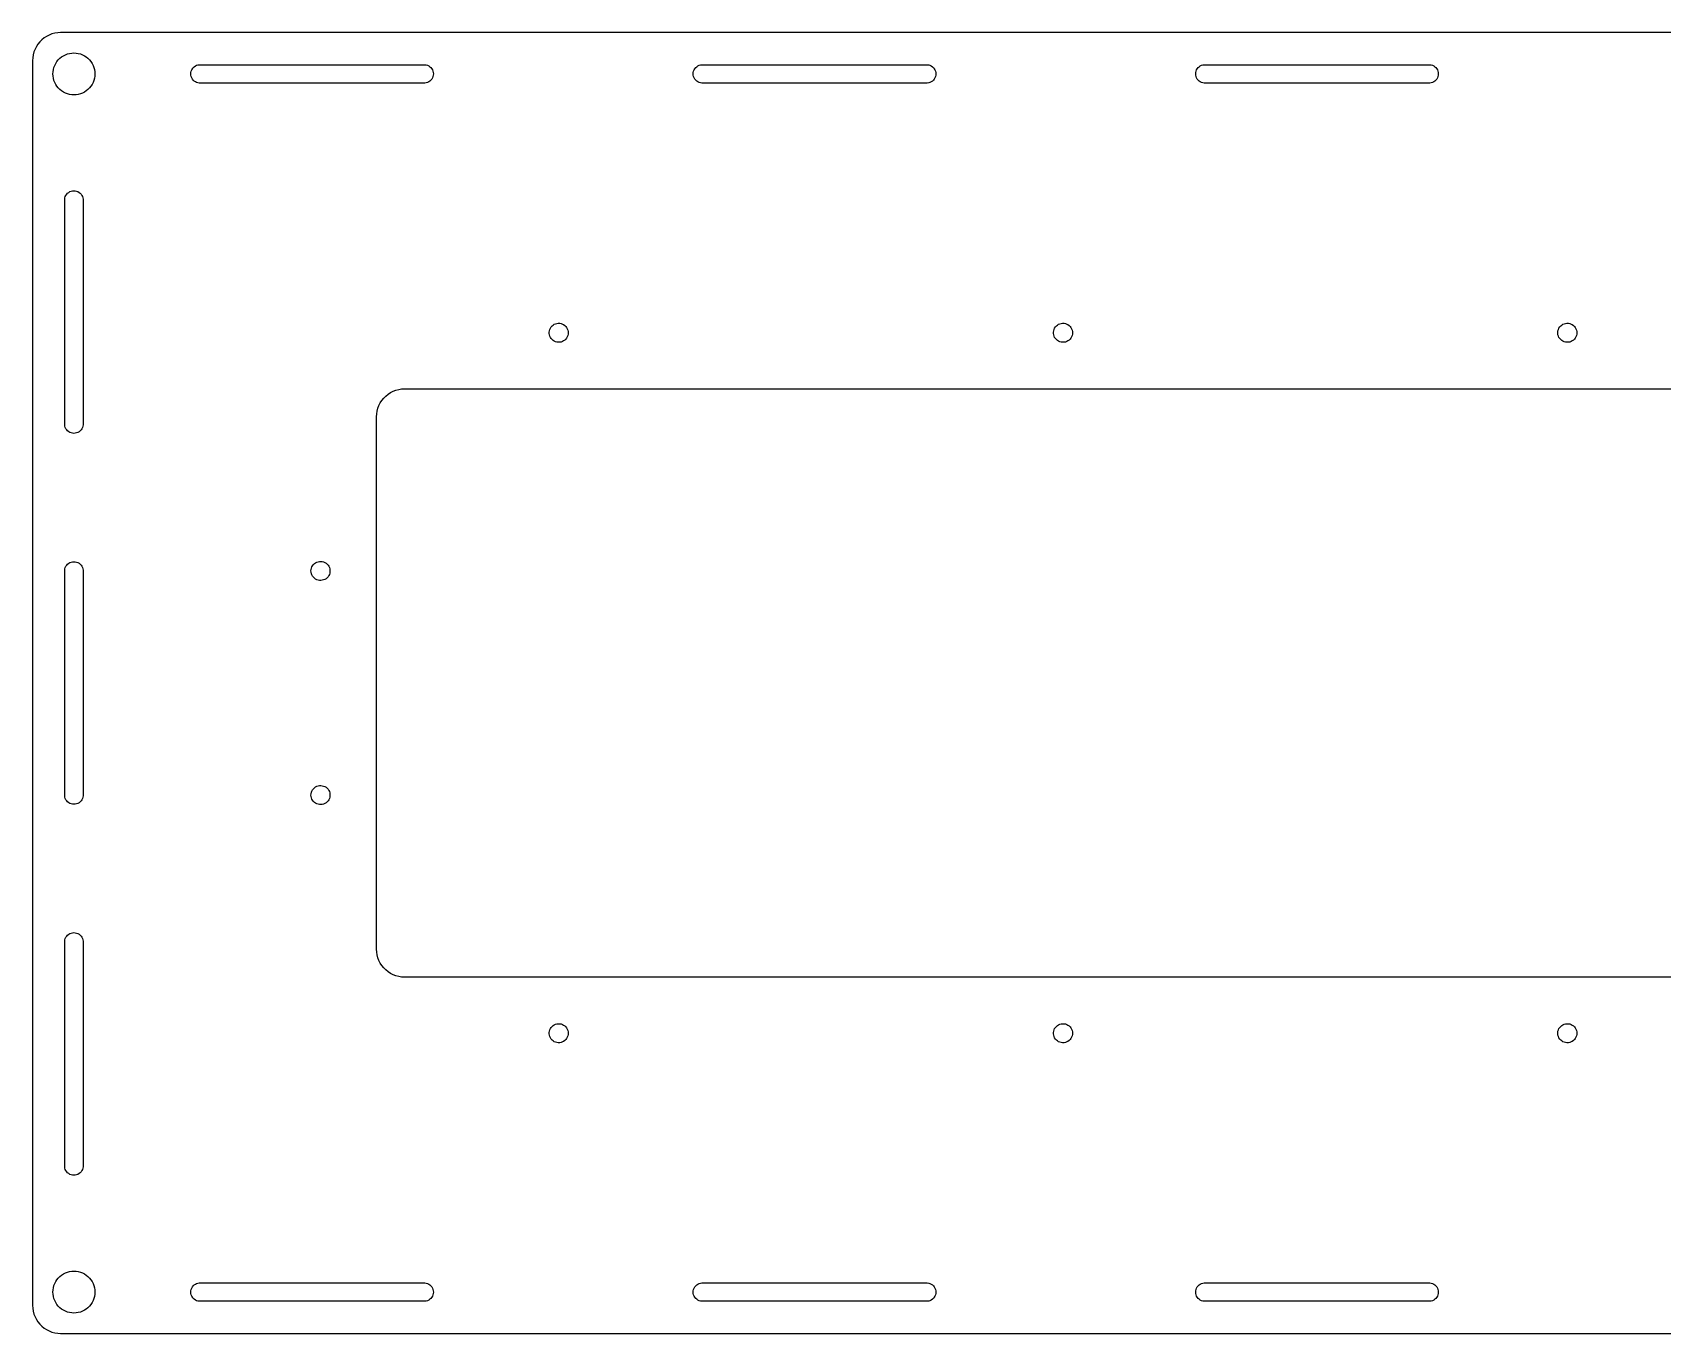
# Model space of a CAD drawing. Header units: metres. Extents: x -319 to 319, y -116 to 116.
# Drawn here: x -318.9 to -28, y -116.1 to 116.1 of the extents above; entities that cross this region are included whole.
import ezdxf

# ---------------------------------------------------------------- set-up
doc = ezdxf.new("R2010")
doc.units = ezdxf.units.M

msp = doc.modelspace()

# ---------------------------------------------------------------- linework, layer by layer
for p, q in [((-318.205, 113.575), (-318.443, 113.109)), ((-317.92, 114.014), (-318.205, 113.575)), ((-317.591, 114.421), (-317.92, 114.014)), ((-317.221, 114.791), (-317.591, 114.421)), ((-316.814, 115.12), (-317.221, 114.791)), ((-316.375, 115.405), (-316.814, 115.12)), ((-315.909, 115.643), (-316.375, 115.405)), ((-315.42, 115.83), (-315.909, 115.643)), ((-314.915, 115.966), (-315.42, 115.83)), ((-314.398, 116.048), (-314.915, 115.966)), ((-313.875, 116.075), (-314.398, 116.048)), ((313.875, 116.075), (-313.875, 116.075)), ((-318.848, 111.598), (-318.875, 111.075)), ((-318.875, 111.075), (-318.875, -111.075)), ((-318.766, 112.115), (-318.848, 111.598)), ((-318.63, 112.62), (-318.766, 112.115)), ((-318.443, 113.109), (-318.63, 112.62)), ((-314.926, 110.225), (-314.748, 110.575)), ((-314.748, 110.575), (-314.534, 110.904)), ((-314.534, 110.904), (-314.287, 111.209)), ((-314.287, 111.209), (-314.009, 111.487)), ((-314.009, 111.487), (-313.704, 111.734)), ((-313.704, 111.734), (-313.375, 111.948)), ((-313.375, 111.948), (-313.025, 112.126)), ((-313.025, 112.126), (-312.659, 112.266)), ((-312.659, 112.266), (-312.28, 112.368)), ((-312.28, 112.368), (-311.892, 112.429)), ((-311.892, 112.429), (-311.5, 112.45)), ((-311.5, 112.45), (-311.108, 112.429)), ((-311.108, 112.429), (-310.72, 112.368)), ((-310.72, 112.368), (-310.341, 112.266)), ((-310.341, 112.266), (-309.975, 112.126)), ((-309.975, 112.126), (-309.625, 111.948)), ((-309.625, 111.948), (-309.296, 111.734)), ((-309.296, 111.734), (-308.991, 111.487)), ((-308.991, 111.487), (-308.713, 111.209)), ((-308.713, 111.209), (-308.466, 110.904)), ((-308.466, 110.904), (-308.252, 110.575)), ((-308.252, 110.575), (-308.074, 110.225)), ((-315.25, 108.7), (-315.229, 109.092)), ((-315.229, 108.308), (-315.25, 108.7)), ((-315.229, 109.092), (-315.168, 109.48)), ((-315.168, 107.92), (-315.229, 108.308)), ((-315.168, 109.48), (-315.066, 109.859)), ((-315.066, 107.541), (-315.168, 107.92)), ((-315.066, 109.859), (-314.926, 110.225)), ((-308.074, 110.225), (-307.934, 109.859)), ((-307.934, 109.859), (-307.832, 109.48)), ((-307.832, 107.92), (-307.934, 107.541)), ((-307.832, 109.48), (-307.771, 109.092)), ((-307.771, 108.308), (-307.832, 107.92)), ((-307.771, 109.092), (-307.75, 108.7)), ((-307.75, 108.7), (-307.771, 108.308)), ((-290.65, 108.7), (-290.632, 108.946)), ((-290.632, 108.454), (-290.65, 108.7)), ((-290.632, 108.946), (-290.577, 109.186)), ((-290.577, 108.214), (-290.632, 108.454)), ((-290.577, 109.186), (-290.487, 109.416)), ((-290.487, 107.984), (-290.577, 108.214)), ((-290.487, 109.416), (-290.363, 109.629)), ((-290.363, 107.771), (-290.487, 107.984)), ((-290.363, 109.629), (-290.21, 109.822)), ((-290.21, 107.578), (-290.363, 107.771)), ((-290.21, 109.822), (-290.029, 109.99)), ((-290.029, 109.99), (-289.825, 110.129)), ((-289.825, 110.129), (-289.603, 110.236)), ((-289.603, 110.236), (-289.367, 110.309)), ((-289.367, 110.309), (-289.123, 110.345)), ((-289.123, 110.345), (-248.877, 110.345)), ((-248.877, 110.345), (-248.633, 110.309)), ((-248.633, 110.309), (-248.397, 110.236)), ((-248.397, 110.236), (-248.175, 110.129)), ((-248.175, 110.129), (-247.971, 109.99)), ((-247.971, 109.99), (-247.79, 109.822)), ((-247.79, 109.822), (-247.637, 109.629)), ((-247.637, 107.771), (-247.79, 107.578)), ((-247.637, 109.629), (-247.513, 109.416)), ((-247.513, 107.984), (-247.637, 107.771)), ((-247.513, 109.416), (-247.423, 109.186)), ((-247.423, 108.214), (-247.513, 107.984)), ((-247.423, 109.186), (-247.368, 108.946)), ((-247.368, 108.454), (-247.423, 108.214)), ((-247.368, 108.946), (-247.35, 108.7)), ((-247.35, 108.7), (-247.368, 108.454)), ((-200.983, 108.7), (-200.965, 108.946)), ((-200.965, 108.454), (-200.983, 108.7)), ((-200.965, 108.946), (-200.91, 109.186)), ((-200.91, 108.214), (-200.965, 108.454)), ((-200.91, 109.186), (-200.82, 109.416)), ((-200.82, 107.984), (-200.91, 108.214)), ((-200.82, 109.416), (-200.697, 109.629)), ((-200.697, 107.771), (-200.82, 107.984)), ((-200.697, 109.629), (-200.543, 109.822)), ((-200.543, 107.578), (-200.697, 107.771)), ((-200.543, 109.822), (-200.362, 109.99)), ((-200.362, 109.99), (-200.158, 110.129)), ((-200.158, 110.129), (-199.936, 110.236)), ((-199.936, 110.236), (-199.701, 110.309)), ((-199.701, 110.309), (-199.457, 110.345)), ((-199.457, 110.345), (-159.21, 110.345)), ((-159.21, 110.345), (-158.966, 110.309)), ((-158.966, 110.309), (-158.731, 110.236)), ((-158.731, 110.236), (-158.508, 110.129)), ((-158.508, 110.129), (-158.305, 109.99)), ((-158.305, 109.99), (-158.124, 109.822)), ((-158.124, 109.822), (-157.97, 109.629)), ((-157.97, 107.771), (-158.124, 107.578)), ((-157.97, 109.629), (-157.847, 109.416)), ((-157.847, 107.984), (-157.97, 107.771)), ((-157.847, 109.416), (-157.757, 109.186)), ((-157.757, 108.214), (-157.847, 107.984)), ((-157.757, 109.186), (-157.702, 108.946)), ((-157.702, 108.454), (-157.757, 108.214)), ((-157.702, 108.946), (-157.683, 108.7)), ((-157.683, 108.7), (-157.702, 108.454)), ((-111.317, 108.7), (-111.298, 108.946)), ((-111.298, 108.454), (-111.317, 108.7)), ((-111.298, 108.946), (-111.243, 109.186)), ((-111.243, 108.214), (-111.298, 108.454)), ((-111.243, 109.186), (-111.153, 109.416)), ((-111.153, 107.984), (-111.243, 108.214)), ((-111.153, 109.416), (-111.03, 109.629)), ((-111.03, 107.771), (-111.153, 107.984)), ((-111.03, 109.629), (-110.876, 109.822)), ((-110.876, 107.578), (-111.03, 107.771)), ((-110.876, 109.822), (-110.695, 109.99)), ((-110.695, 109.99), (-110.492, 110.129)), ((-110.492, 110.129), (-110.269, 110.236)), ((-110.269, 110.236), (-110.034, 110.309)), ((-110.034, 110.309), (-109.79, 110.345)), ((-109.79, 110.345), (-69.5434, 110.345)), ((-69.5434, 110.345), (-69.2995, 110.309)), ((-69.2995, 110.309), (-69.0638, 110.236)), ((-69.0638, 110.236), (-68.8417, 110.129)), ((-68.8417, 110.129), (-68.6379, 109.99)), ((-68.6379, 109.99), (-68.4571, 109.822)), ((-68.4571, 109.822), (-68.3034, 109.629)), ((-68.3034, 107.771), (-68.4571, 107.578)), ((-68.3034, 109.629), (-68.1801, 109.416)), ((-68.1801, 107.984), (-68.3034, 107.771)), ((-68.1801, 109.416), (-68.09, 109.186)), ((-68.09, 108.214), (-68.1801, 107.984)), ((-68.09, 109.186), (-68.0351, 108.946)), ((-68.0351, 108.454), (-68.09, 108.214)), ((-68.0351, 108.946), (-68.0167, 108.7)), ((-68.0167, 108.7), (-68.0351, 108.454)), ((-314.926, 107.175), (-315.066, 107.541)), ((-314.748, 106.825), (-314.926, 107.175)), ((-314.534, 106.496), (-314.748, 106.825)), ((-314.287, 106.191), (-314.534, 106.496)), ((-314.009, 105.913), (-314.287, 106.191)), ((-313.704, 105.666), (-314.009, 105.913)), ((-313.375, 105.452), (-313.704, 105.666)), ((-313.025, 105.274), (-313.375, 105.452)), ((-312.659, 105.134), (-313.025, 105.274)), ((-312.28, 105.032), (-312.659, 105.134)), ((-311.892, 104.971), (-312.28, 105.032)), ((-311.5, 104.95), (-311.892, 104.971)), ((-311.108, 104.971), (-311.5, 104.95)), ((-310.72, 105.032), (-311.108, 104.971)), ((-310.341, 105.134), (-310.72, 105.032)), ((-309.975, 105.274), (-310.341, 105.134)), ((-309.625, 105.452), (-309.975, 105.274)), ((-309.296, 105.666), (-309.625, 105.452)), ((-308.991, 105.913), (-309.296, 105.666)), ((-308.713, 106.191), (-308.991, 105.913)), ((-308.466, 106.496), (-308.713, 106.191)), ((-308.252, 106.825), (-308.466, 106.496)), ((-308.074, 107.175), (-308.252, 106.825)), ((-307.934, 107.541), (-308.074, 107.175)), ((-290.029, 107.41), (-290.21, 107.578)), ((-289.825, 107.271), (-290.029, 107.41)), ((-289.603, 107.164), (-289.825, 107.271)), ((-289.367, 107.091), (-289.603, 107.164)), ((-289.123, 107.055), (-289.367, 107.091)), ((-248.877, 107.055), (-289.123, 107.055)), ((-248.633, 107.091), (-248.877, 107.055)), ((-248.397, 107.164), (-248.633, 107.091)), ((-248.175, 107.271), (-248.397, 107.164)), ((-247.971, 107.41), (-248.175, 107.271)), ((-247.79, 107.578), (-247.971, 107.41)), ((-200.362, 107.41), (-200.543, 107.578)), ((-200.158, 107.271), (-200.362, 107.41)), ((-199.936, 107.164), (-200.158, 107.271)), ((-199.701, 107.091), (-199.936, 107.164)), ((-199.457, 107.055), (-199.701, 107.091)), ((-159.21, 107.055), (-199.457, 107.055)), ((-158.966, 107.091), (-159.21, 107.055)), ((-158.731, 107.164), (-158.966, 107.091)), ((-158.508, 107.271), (-158.731, 107.164)), ((-158.305, 107.41), (-158.508, 107.271)), ((-158.124, 107.578), (-158.305, 107.41)), ((-110.695, 107.41), (-110.876, 107.578)), ((-110.492, 107.271), (-110.695, 107.41)), ((-110.269, 107.164), (-110.492, 107.271)), ((-110.034, 107.091), (-110.269, 107.164)), ((-109.79, 107.055), (-110.034, 107.091)), ((-69.5434, 107.055), (-109.79, 107.055)), ((-69.2995, 107.091), (-69.5434, 107.055)), ((-69.0638, 107.164), (-69.2995, 107.091)), ((-68.8417, 107.271), (-69.0638, 107.164)), ((-68.6379, 107.41), (-68.8417, 107.271)), ((-68.4571, 107.578), (-68.6379, 107.41)), ((-312.79, 87.2288), (-312.622, 87.4095)), ((-312.622, 87.4095), (-312.429, 87.5633)), ((-312.429, 87.5633), (-312.216, 87.6866)), ((-312.216, 87.6866), (-311.986, 87.7767)), ((-311.986, 87.7767), (-311.746, 87.8316)), ((-311.746, 87.8316), (-311.5, 87.85)), ((-311.5, 87.85), (-311.254, 87.8316)), ((-311.254, 87.8316), (-311.014, 87.7767)), ((-311.014, 87.7767), (-310.784, 87.6866)), ((-310.784, 87.6866), (-310.571, 87.5633)), ((-310.571, 87.5633), (-310.378, 87.4095)), ((-310.378, 87.4095), (-310.21, 87.2288)), ((-313.145, 86.3233), (-313.109, 86.5672)), ((-313.145, 46.0767), (-313.145, 86.3233)), ((-313.109, 86.5672), (-313.036, 86.8028)), ((-313.036, 86.8028), (-312.929, 87.025)), ((-312.929, 87.025), (-312.79, 87.2288)), ((-310.21, 87.2288), (-310.071, 87.025)), ((-310.071, 87.025), (-309.964, 86.8028)), ((-309.964, 86.8028), (-309.891, 86.5672)), ((-309.891, 86.5672), (-309.855, 86.3233)), ((-309.855, 86.3233), (-309.855, 46.0767)), ((-225.989, 63.8826), (-225.777, 64.0119)), ((-225.777, 64.0119), (-225.549, 64.1089)), ((-225.549, 64.1089), (-225.309, 64.1717)), ((-225.309, 64.1717), (-225.062, 64.1989)), ((-225.062, 64.1989), (-224.814, 64.1898)), ((-224.814, 64.1898), (-224.57, 64.1447)), ((-224.57, 64.1447), (-224.335, 64.0646)), ((-224.335, 64.0646), (-224.114, 63.9511)), ((-135.989, 63.8826), (-135.777, 64.0119)), ((-135.777, 64.0119), (-135.549, 64.1089)), ((-135.549, 64.1089), (-135.309, 64.1717)), ((-135.309, 64.1717), (-135.062, 64.1989)), ((-135.062, 64.1989), (-134.814, 64.1898)), ((-134.814, 64.1898), (-134.57, 64.1447)), ((-134.57, 64.1447), (-134.335, 64.0646)), ((-134.335, 64.0646), (-134.114, 63.9511)), ((-45.9892, 63.8826), (-45.7773, 64.0119)), ((-45.7773, 64.0119), (-45.5489, 64.1089)), ((-45.5489, 64.1089), (-45.3088, 64.1717)), ((-45.3088, 64.1717), (-45.0621, 64.1989)), ((-45.0621, 64.1989), (-44.8141, 64.1898)), ((-44.8141, 64.1898), (-44.57, 64.1447)), ((-44.57, 64.1447), (-44.3351, 64.0646)), ((-44.3351, 64.0646), (-44.1144, 63.9511)), ((-226.695, 62.6241), (-226.659, 62.8696)), ((-226.695, 62.3759), (-226.695, 62.6241)), ((-226.659, 62.1304), (-226.695, 62.3759)), ((-226.659, 62.8696), (-226.588, 63.1073)), ((-226.588, 61.8927), (-226.659, 62.1304)), ((-226.588, 63.1073), (-226.482, 63.332)), ((-226.482, 61.668), (-226.588, 61.8927)), ((-226.482, 63.332), (-226.346, 63.539)), ((-226.346, 61.461), (-226.482, 61.668)), ((-226.346, 63.539), (-226.18, 63.7238)), ((-226.18, 61.2762), (-226.346, 61.461)), ((-226.18, 63.7238), (-225.989, 63.8826)), ((-225.989, 61.1174), (-226.18, 61.2762)), ((-225.777, 60.9881), (-225.989, 61.1174)), ((-224.114, 63.9511), (-223.913, 63.8067)), ((-223.913, 61.1933), (-224.114, 61.0489)), ((-223.913, 63.8067), (-223.734, 63.6344)), ((-223.734, 61.3656), (-223.913, 61.1933)), ((-223.734, 63.6344), (-223.582, 63.438)), ((-223.582, 61.562), (-223.734, 61.3656)), ((-223.582, 63.438), (-223.461, 63.2216)), ((-223.461, 61.7784), (-223.582, 61.562)), ((-223.461, 63.2216), (-223.372, 62.9898)), ((-223.372, 62.0102), (-223.461, 61.7784)), ((-223.372, 62.9898), (-223.318, 62.7475)), ((-223.318, 62.2525), (-223.372, 62.0102)), ((-223.318, 62.7475), (-223.3, 62.5)), ((-223.3, 62.5), (-223.318, 62.2525)), ((-136.695, 62.6241), (-136.659, 62.8696)), ((-136.695, 62.3759), (-136.695, 62.6241)), ((-136.659, 62.1304), (-136.695, 62.3759)), ((-136.659, 62.8696), (-136.588, 63.1073)), ((-136.588, 61.8927), (-136.659, 62.1304)), ((-136.588, 63.1073), (-136.482, 63.332)), ((-136.482, 61.668), (-136.588, 61.8927)), ((-136.482, 63.332), (-136.346, 63.539)), ((-136.346, 61.461), (-136.482, 61.668)), ((-136.346, 63.539), (-136.18, 63.7238)), ((-136.18, 61.2762), (-136.346, 61.461)), ((-136.18, 63.7238), (-135.989, 63.8826)), ((-135.989, 61.1174), (-136.18, 61.2762)), ((-135.777, 60.9881), (-135.989, 61.1174)), ((-134.114, 63.9511), (-133.913, 63.8067)), ((-133.913, 61.1933), (-134.114, 61.0489)), ((-133.913, 63.8067), (-133.734, 63.6344)), ((-133.734, 61.3656), (-133.913, 61.1933)), ((-133.734, 63.6344), (-133.582, 63.438)), ((-133.582, 61.562), (-133.734, 61.3656)), ((-133.582, 63.438), (-133.461, 63.2216)), ((-133.461, 61.7784), (-133.582, 61.562)), ((-133.461, 63.2216), (-133.372, 62.9898)), ((-133.372, 62.0102), (-133.461, 61.7784)), ((-133.372, 62.9898), (-133.318, 62.7475)), ((-133.318, 62.2525), (-133.372, 62.0102)), ((-133.318, 62.7475), (-133.3, 62.5)), ((-133.3, 62.5), (-133.318, 62.2525)), ((-46.6955, 62.6241), (-46.6593, 62.8696)), ((-46.6955, 62.3759), (-46.6955, 62.6241)), ((-46.6593, 62.1304), (-46.6955, 62.3759)), ((-46.6593, 62.8696), (-46.5878, 63.1073)), ((-46.5878, 61.8927), (-46.6593, 62.1304)), ((-46.5878, 63.1073), (-46.4825, 63.332)), ((-46.4825, 61.668), (-46.5878, 61.8927)), ((-46.4825, 63.332), (-46.3455, 63.539)), ((-46.3455, 61.461), (-46.4825, 61.668)), ((-46.3455, 63.539), (-46.1799, 63.7238)), ((-46.1799, 61.2762), (-46.3455, 61.461)), ((-46.1799, 63.7238), (-45.9892, 63.8826)), ((-45.9892, 61.1174), (-46.1799, 61.2762)), ((-45.7773, 60.9881), (-45.9892, 61.1174)), ((-44.1144, 63.9511), (-43.9126, 63.8067)), ((-43.9126, 61.1933), (-44.1144, 61.0489)), ((-43.9126, 63.8067), (-43.7339, 63.6344)), ((-43.7339, 61.3656), (-43.9126, 61.1933)), ((-43.7339, 63.6344), (-43.5822, 63.438)), ((-43.5822, 61.562), (-43.7339, 61.3656)), ((-43.5822, 63.438), (-43.4607, 63.2216)), ((-43.4607, 61.7784), (-43.5822, 61.562)), ((-43.4607, 63.2216), (-43.3721, 62.9898)), ((-43.3721, 62.0102), (-43.4607, 61.7784)), ((-43.3721, 62.9898), (-43.3181, 62.7475)), ((-43.3181, 62.2525), (-43.3721, 62.0102)), ((-43.3181, 62.7475), (-43.3, 62.5)), ((-43.3, 62.5), (-43.3181, 62.2525)), ((-225.549, 60.8911), (-225.777, 60.9881)), ((-225.309, 60.8283), (-225.549, 60.8911)), ((-225.062, 60.8011), (-225.309, 60.8283)), ((-224.814, 60.8102), (-225.062, 60.8011)), ((-224.57, 60.8553), (-224.814, 60.8102)), ((-224.335, 60.9354), (-224.57, 60.8553)), ((-224.114, 61.0489), (-224.335, 60.9354)), ((-135.549, 60.8911), (-135.777, 60.9881)), ((-135.309, 60.8283), (-135.549, 60.8911)), ((-135.062, 60.8011), (-135.309, 60.8283)), ((-134.814, 60.8102), (-135.062, 60.8011)), ((-134.57, 60.8553), (-134.814, 60.8102)), ((-134.335, 60.9354), (-134.57, 60.8553)), ((-134.114, 61.0489), (-134.335, 60.9354)), ((-45.5489, 60.8911), (-45.7773, 60.9881)), ((-45.3088, 60.8283), (-45.5489, 60.8911)), ((-45.0621, 60.8011), (-45.3088, 60.8283)), ((-44.8141, 60.8102), (-45.0621, 60.8011)), ((-44.57, 60.8553), (-44.8141, 60.8102)), ((-44.3351, 60.9354), (-44.57, 60.8553)), ((-44.1144, 61.0489), (-44.3351, 60.9354)), ((-254.045, 52.2553), (-253.54, 52.3907)), ((-253.54, 52.3907), (-253.023, 52.4726)), ((-253.023, 52.4726), (-252.5, 52.5)), ((-252.5, 52.5), (252.5, 52.5)), ((-257.255, 49.0451), (-257.068, 49.5337)), ((-257.068, 49.5337), (-256.83, 50)), ((-256.83, 50), (-256.545, 50.4389)), ((-256.545, 50.4389), (-256.216, 50.8457)), ((-256.216, 50.8457), (-255.846, 51.2157)), ((-255.846, 51.2157), (-255.439, 51.5451)), ((-255.439, 51.5451), (-255, 51.8301)), ((-255, 51.8301), (-254.534, 52.0677)), ((-254.534, 52.0677), (-254.045, 52.2553)), ((-257.5, 47.5), (-257.473, 48.0226)), ((-257.5, -47.5), (-257.5, 47.5)), ((-257.473, 48.0226), (-257.391, 48.5396)), ((-257.391, 48.5396), (-257.255, 49.0451)), ((-313.109, 45.8328), (-313.145, 46.0767)), ((-313.036, 45.5972), (-313.109, 45.8328)), ((-312.929, 45.375), (-313.036, 45.5972)), ((-312.79, 45.1712), (-312.929, 45.375)), ((-312.622, 44.9905), (-312.79, 45.1712)), ((-312.429, 44.8367), (-312.622, 44.9905)), ((-312.216, 44.7134), (-312.429, 44.8367)), ((-311.986, 44.6233), (-312.216, 44.7134)), ((-311.746, 44.5684), (-311.986, 44.6233)), ((-311.5, 44.55), (-311.746, 44.5684)), ((-311.254, 44.5684), (-311.5, 44.55)), ((-311.014, 44.6233), (-311.254, 44.5684)), ((-310.784, 44.7134), (-311.014, 44.6233)), ((-310.571, 44.8367), (-310.784, 44.7134)), ((-310.378, 44.9905), (-310.571, 44.8367)), ((-310.21, 45.1712), (-310.378, 44.9905)), ((-310.071, 45.375), (-310.21, 45.1712)), ((-309.964, 45.5972), (-310.071, 45.375)), ((-309.891, 45.8328), (-309.964, 45.5972)), ((-309.855, 46.0767), (-309.891, 45.8328)), ((-313.145, 20.1233), (-313.109, 20.3672)), ((-313.109, 20.3672), (-313.036, 20.6028)), ((-313.036, 20.6028), (-312.929, 20.825)), ((-312.929, 20.825), (-312.79, 21.0287)), ((-312.79, 21.0287), (-312.622, 21.2095)), ((-312.622, 21.2095), (-312.429, 21.3633)), ((-312.429, 21.3633), (-312.216, 21.4866)), ((-312.216, 21.4866), (-311.986, 21.5767)), ((-311.986, 21.5767), (-311.746, 21.6316)), ((-311.746, 21.6316), (-311.5, 21.65)), ((-311.5, 21.65), (-311.254, 21.6316)), ((-311.254, 21.6316), (-311.014, 21.5767)), ((-311.014, 21.5767), (-310.784, 21.4866)), ((-310.784, 21.4866), (-310.571, 21.3633)), ((-310.571, 21.3633), (-310.378, 21.2095)), ((-310.378, 21.2095), (-310.21, 21.0287)), ((-310.21, 21.0287), (-310.071, 20.825)), ((-310.071, 20.825), (-309.964, 20.6028)), ((-309.964, 20.6028), (-309.891, 20.3672)), ((-309.891, 20.3672), (-309.855, 20.1233)), ((-269.182, 20.2475), (-269.128, 20.4898)), ((-269.128, 20.4898), (-269.039, 20.7216)), ((-269.039, 20.7216), (-268.918, 20.938)), ((-268.918, 20.938), (-268.766, 21.1344)), ((-268.766, 21.1344), (-268.587, 21.3067)), ((-268.587, 21.3067), (-268.386, 21.4511)), ((-268.386, 21.4511), (-268.165, 21.5646)), ((-268.165, 21.5646), (-267.93, 21.6447)), ((-267.93, 21.6447), (-267.686, 21.6898)), ((-267.686, 21.6898), (-267.438, 21.6989)), ((-267.438, 21.6989), (-267.191, 21.6717)), ((-267.191, 21.6717), (-266.951, 21.6089)), ((-266.951, 21.6089), (-266.723, 21.5119)), ((-266.723, 21.5119), (-266.511, 21.3826)), ((-266.511, 21.3826), (-266.32, 21.2238)), ((-266.32, 21.2238), (-266.154, 21.039)), ((-266.154, 21.039), (-266.018, 20.832)), ((-266.018, 20.832), (-265.912, 20.6073)), ((-265.912, 20.6073), (-265.841, 20.3696)), ((-265.841, 20.3696), (-265.805, 20.1241)), ((-313.145, -20.1233), (-313.145, 20.1233)), ((-309.855, 20.1233), (-309.855, -20.1233)), ((-269.2, 20), (-269.182, 20.2475)), ((-269.182, 19.7525), (-269.2, 20)), ((-269.128, 19.5102), (-269.182, 19.7525)), ((-269.039, 19.2784), (-269.128, 19.5102)), ((-268.918, 19.062), (-269.039, 19.2784)), ((-268.766, 18.8656), (-268.918, 19.062)), ((-268.587, 18.6933), (-268.766, 18.8656)), ((-268.386, 18.5489), (-268.587, 18.6933)), ((-268.165, 18.4354), (-268.386, 18.5489)), ((-267.93, 18.3553), (-268.165, 18.4354)), ((-267.686, 18.3102), (-267.93, 18.3553)), ((-267.438, 18.3011), (-267.686, 18.3102)), ((-267.191, 18.3283), (-267.438, 18.3011)), ((-266.951, 18.3911), (-267.191, 18.3283)), ((-266.723, 18.4881), (-266.951, 18.3911)), ((-266.511, 18.6174), (-266.723, 18.4881)), ((-266.32, 18.7762), (-266.511, 18.6174)), ((-266.154, 18.961), (-266.32, 18.7762)), ((-266.018, 19.168), (-266.154, 18.961)), ((-265.912, 19.3927), (-266.018, 19.168)), ((-265.841, 19.6304), (-265.912, 19.3927)), ((-265.805, 19.8759), (-265.841, 19.6304)), ((-265.805, 20.1241), (-265.805, 19.8759)), ((-313.109, -20.3672), (-313.145, -20.1233)), ((-309.855, -20.1233), (-309.891, -20.3672)), ((-269.2, -20), (-269.182, -19.7525)), ((-269.182, -20.2475), (-269.2, -20)), ((-269.182, -19.7525), (-269.128, -19.5102)), ((-269.128, -20.4898), (-269.182, -20.2475)), ((-269.128, -19.5102), (-269.039, -19.2784)), ((-269.039, -19.2784), (-268.918, -19.062)), ((-268.918, -19.062), (-268.766, -18.8656)), ((-268.766, -18.8656), (-268.587, -18.6933)), ((-268.587, -18.6933), (-268.386, -18.5489)), ((-268.386, -18.5489), (-268.165, -18.4354)), ((-268.165, -18.4354), (-267.93, -18.3553)), ((-267.93, -18.3553), (-267.686, -18.3102)), ((-267.686, -18.3102), (-267.438, -18.3011)), ((-267.438, -18.3011), (-267.191, -18.3283)), ((-267.191, -18.3283), (-266.951, -18.3911)), ((-266.951, -18.3911), (-266.723, -18.4881)), ((-266.723, -18.4881), (-266.511, -18.6174)), ((-266.511, -18.6174), (-266.32, -18.7762)), ((-266.32, -18.7762), (-266.154, -18.961)), ((-266.154, -18.961), (-266.018, -19.168)), ((-266.018, -19.168), (-265.912, -19.3927)), ((-265.912, -19.3927), (-265.841, -19.6304)), ((-265.841, -19.6304), (-265.805, -19.8759)), ((-265.805, -20.1241), (-265.841, -20.3696)), ((-265.805, -19.8759), (-265.805, -20.1241)), ((-313.036, -20.6028), (-313.109, -20.3672)), ((-312.929, -20.825), (-313.036, -20.6028)), ((-312.79, -21.0287), (-312.929, -20.825)), ((-312.622, -21.2095), (-312.79, -21.0287)), ((-312.429, -21.3633), (-312.622, -21.2095)), ((-312.216, -21.4866), (-312.429, -21.3633)), ((-311.986, -21.5767), (-312.216, -21.4866)), ((-311.746, -21.6316), (-311.986, -21.5767)), ((-311.5, -21.65), (-311.746, -21.6316)), ((-311.254, -21.6316), (-311.5, -21.65)), ((-311.014, -21.5767), (-311.254, -21.6316)), ((-310.784, -21.4866), (-311.014, -21.5767)), ((-310.571, -21.3633), (-310.784, -21.4866)), ((-310.378, -21.2095), (-310.571, -21.3633)), ((-310.21, -21.0287), (-310.378, -21.2095)), ((-310.071, -20.825), (-310.21, -21.0287)), ((-309.964, -20.6028), (-310.071, -20.825)), ((-309.891, -20.3672), (-309.964, -20.6028)), ((-269.039, -20.7216), (-269.128, -20.4898)), ((-268.918, -20.938), (-269.039, -20.7216)), ((-268.766, -21.1344), (-268.918, -20.938)), ((-268.587, -21.3067), (-268.766, -21.1344)), ((-268.386, -21.4511), (-268.587, -21.3067)), ((-268.165, -21.5646), (-268.386, -21.4511)), ((-267.93, -21.6447), (-268.165, -21.5646)), ((-267.686, -21.6898), (-267.93, -21.6447)), ((-267.438, -21.6989), (-267.686, -21.6898)), ((-267.191, -21.6717), (-267.438, -21.6989)), ((-266.951, -21.6089), (-267.191, -21.6717)), ((-266.723, -21.5119), (-266.951, -21.6089)), ((-266.511, -21.3826), (-266.723, -21.5119)), ((-266.32, -21.2238), (-266.511, -21.3826)), ((-266.154, -21.039), (-266.32, -21.2238)), ((-266.018, -20.832), (-266.154, -21.039)), ((-265.912, -20.6073), (-266.018, -20.832)), ((-265.841, -20.3696), (-265.912, -20.6073)), ((-313.145, -46.0767), (-313.109, -45.8328)), ((-313.145, -86.3233), (-313.145, -46.0767)), ((-313.109, -45.8328), (-313.036, -45.5972)), ((-313.036, -45.5972), (-312.929, -45.375)), ((-312.929, -45.375), (-312.79, -45.1712)), ((-312.79, -45.1712), (-312.622, -44.9905)), ((-312.622, -44.9905), (-312.429, -44.8367)), ((-312.429, -44.8367), (-312.216, -44.7134)), ((-312.216, -44.7134), (-311.986, -44.6233)), ((-311.986, -44.6233), (-311.746, -44.5684)), ((-311.746, -44.5684), (-311.5, -44.55)), ((-311.5, -44.55), (-311.254, -44.5684)), ((-311.254, -44.5684), (-311.014, -44.6233)), ((-311.014, -44.6233), (-310.784, -44.7134)), ((-310.784, -44.7134), (-310.571, -44.8367)), ((-310.571, -44.8367), (-310.378, -44.9905)), ((-310.378, -44.9905), (-310.21, -45.1712)), ((-310.21, -45.1712), (-310.071, -45.375)), ((-310.071, -45.375), (-309.964, -45.5972)), ((-309.964, -45.5972), (-309.891, -45.8328)), ((-309.891, -45.8328), (-309.855, -46.0767)), ((-309.855, -46.0767), (-309.855, -86.3233)), ((-257.473, -48.0226), (-257.5, -47.5)), ((-257.391, -48.5396), (-257.473, -48.0226)), ((-257.255, -49.0451), (-257.391, -48.5396)), ((-257.068, -49.5337), (-257.255, -49.0451)), ((-256.83, -50), (-257.068, -49.5337)), ((-256.545, -50.4389), (-256.83, -50)), ((-256.216, -50.8457), (-256.545, -50.4389)), ((-255.846, -51.2157), (-256.216, -50.8457)), ((-255.439, -51.5451), (-255.846, -51.2157)), ((-255, -51.8301), (-255.439, -51.5451)), ((-254.534, -52.0677), (-255, -51.8301)), ((-254.045, -52.2553), (-254.534, -52.0677)), ((-253.54, -52.3907), (-254.045, -52.2553)), ((-253.023, -52.4726), (-253.54, -52.3907)), ((-252.5, -52.5), (-253.023, -52.4726)), ((252.5, -52.5), (-252.5, -52.5)), ((-225.989, -61.1174), (-225.777, -60.9881)), ((-225.777, -60.9881), (-225.549, -60.8911)), ((-225.549, -60.8911), (-225.309, -60.8283)), ((-225.309, -60.8283), (-225.062, -60.8011)), ((-225.062, -60.8011), (-224.814, -60.8102)), ((-224.814, -60.8102), (-224.57, -60.8553)), ((-224.57, -60.8553), (-224.335, -60.9354)), ((-224.335, -60.9354), (-224.114, -61.0489)), ((-224.114, -61.0489), (-223.913, -61.1933)), ((-135.989, -61.1174), (-135.777, -60.9881)), ((-135.777, -60.9881), (-135.549, -60.8911)), ((-135.549, -60.8911), (-135.309, -60.8283)), ((-135.309, -60.8283), (-135.062, -60.8011)), ((-135.062, -60.8011), (-134.814, -60.8102)), ((-134.814, -60.8102), (-134.57, -60.8553)), ((-134.57, -60.8553), (-134.335, -60.9354)), ((-134.335, -60.9354), (-134.114, -61.0489)), ((-134.114, -61.0489), (-133.913, -61.1933)), ((-45.9892, -61.1174), (-45.7773, -60.9881)), ((-45.7773, -60.9881), (-45.5489, -60.8911)), ((-45.5489, -60.8911), (-45.3088, -60.8283)), ((-45.3088, -60.8283), (-45.0621, -60.8011)), ((-45.0621, -60.8011), (-44.8141, -60.8102)), ((-44.8141, -60.8102), (-44.57, -60.8553)), ((-44.57, -60.8553), (-44.3351, -60.9354)), ((-44.3351, -60.9354), (-44.1144, -61.0489)), ((-44.1144, -61.0489), (-43.9126, -61.1933)), ((-226.695, -62.3759), (-226.659, -62.1304)), ((-226.695, -62.6241), (-226.695, -62.3759)), ((-226.659, -62.8696), (-226.695, -62.6241)), ((-226.659, -62.1304), (-226.588, -61.8927)), ((-226.588, -63.1073), (-226.659, -62.8696)), ((-226.588, -61.8927), (-226.482, -61.668)), ((-226.482, -63.332), (-226.588, -63.1073)), ((-226.482, -61.668), (-226.346, -61.461)), ((-226.346, -63.539), (-226.482, -63.332)), ((-226.346, -61.461), (-226.18, -61.2762)), ((-226.18, -63.7238), (-226.346, -63.539)), ((-226.18, -61.2762), (-225.989, -61.1174)), ((-225.989, -63.8826), (-226.18, -63.7238)), ((-225.777, -64.0119), (-225.989, -63.8826)), ((-224.114, -63.9511), (-224.335, -64.0646)), ((-223.913, -63.8067), (-224.114, -63.9511)), ((-223.913, -61.1933), (-223.734, -61.3656)), ((-223.734, -63.6344), (-223.913, -63.8067)), ((-223.734, -61.3656), (-223.582, -61.562)), ((-223.582, -63.438), (-223.734, -63.6344)), ((-223.582, -61.562), (-223.461, -61.7784)), ((-223.461, -63.2216), (-223.582, -63.438)), ((-223.461, -61.7784), (-223.372, -62.0102)), ((-223.372, -62.9898), (-223.461, -63.2216)), ((-223.372, -62.0102), (-223.318, -62.2525)), ((-223.318, -62.7475), (-223.372, -62.9898)), ((-223.318, -62.2525), (-223.3, -62.5)), ((-223.3, -62.5), (-223.318, -62.7475)), ((-136.695, -62.3759), (-136.659, -62.1304)), ((-136.695, -62.6241), (-136.695, -62.3759)), ((-136.659, -62.8696), (-136.695, -62.6241)), ((-136.659, -62.1304), (-136.588, -61.8927)), ((-136.588, -63.1073), (-136.659, -62.8696)), ((-136.588, -61.8927), (-136.482, -61.668)), ((-136.482, -63.332), (-136.588, -63.1073)), ((-136.482, -61.668), (-136.346, -61.461)), ((-136.346, -63.539), (-136.482, -63.332)), ((-136.346, -61.461), (-136.18, -61.2762)), ((-136.18, -63.7238), (-136.346, -63.539)), ((-136.18, -61.2762), (-135.989, -61.1174)), ((-135.989, -63.8826), (-136.18, -63.7238)), ((-135.777, -64.0119), (-135.989, -63.8826)), ((-134.114, -63.9511), (-134.335, -64.0646)), ((-133.913, -63.8067), (-134.114, -63.9511)), ((-133.913, -61.1933), (-133.734, -61.3656)), ((-133.734, -63.6344), (-133.913, -63.8067)), ((-133.734, -61.3656), (-133.582, -61.562)), ((-133.582, -63.438), (-133.734, -63.6344)), ((-133.582, -61.562), (-133.461, -61.7784)), ((-133.461, -63.2216), (-133.582, -63.438)), ((-133.461, -61.7784), (-133.372, -62.0102)), ((-133.372, -62.9898), (-133.461, -63.2216)), ((-133.372, -62.0102), (-133.318, -62.2525)), ((-133.318, -62.7475), (-133.372, -62.9898)), ((-133.318, -62.2525), (-133.3, -62.5)), ((-133.3, -62.5), (-133.318, -62.7475)), ((-46.6955, -62.3759), (-46.6593, -62.1304)), ((-46.6955, -62.6241), (-46.6955, -62.3759)), ((-46.6593, -62.8696), (-46.6955, -62.6241)), ((-46.6593, -62.1304), (-46.5878, -61.8927)), ((-46.5878, -63.1073), (-46.6593, -62.8696)), ((-46.5878, -61.8927), (-46.4825, -61.668)), ((-46.4825, -63.332), (-46.5878, -63.1073)), ((-46.4825, -61.668), (-46.3455, -61.461)), ((-46.3455, -63.539), (-46.4825, -63.332)), ((-46.3455, -61.461), (-46.1799, -61.2762)), ((-46.1799, -63.7238), (-46.3455, -63.539)), ((-46.1799, -61.2762), (-45.9892, -61.1174)), ((-45.9892, -63.8826), (-46.1799, -63.7238)), ((-45.7773, -64.0119), (-45.9892, -63.8826)), ((-44.1144, -63.9511), (-44.3351, -64.0646)), ((-43.9126, -63.8067), (-44.1144, -63.9511)), ((-43.9126, -61.1933), (-43.7339, -61.3656)), ((-43.7339, -63.6344), (-43.9126, -63.8067)), ((-43.7339, -61.3656), (-43.5822, -61.562)), ((-43.5822, -63.438), (-43.7339, -63.6344)), ((-43.5822, -61.562), (-43.4607, -61.7784)), ((-43.4607, -63.2216), (-43.5822, -63.438)), ((-43.4607, -61.7784), (-43.3721, -62.0102)), ((-43.3721, -62.9898), (-43.4607, -63.2216)), ((-43.3721, -62.0102), (-43.3181, -62.2525)), ((-43.3181, -62.7475), (-43.3721, -62.9898)), ((-43.3181, -62.2525), (-43.3, -62.5)), ((-43.3, -62.5), (-43.3181, -62.7475)), ((-225.549, -64.1089), (-225.777, -64.0119)), ((-225.309, -64.1717), (-225.549, -64.1089)), ((-225.062, -64.1989), (-225.309, -64.1717)), ((-224.814, -64.1898), (-225.062, -64.1989)), ((-224.57, -64.1447), (-224.814, -64.1898)), ((-224.335, -64.0646), (-224.57, -64.1447)), ((-135.549, -64.1089), (-135.777, -64.0119)), ((-135.309, -64.1717), (-135.549, -64.1089)), ((-135.062, -64.1989), (-135.309, -64.1717)), ((-134.814, -64.1898), (-135.062, -64.1989)), ((-134.57, -64.1447), (-134.814, -64.1898)), ((-134.335, -64.0646), (-134.57, -64.1447)), ((-45.5489, -64.1089), (-45.7773, -64.0119)), ((-45.3088, -64.1717), (-45.5489, -64.1089)), ((-45.0621, -64.1989), (-45.3088, -64.1717)), ((-44.8141, -64.1898), (-45.0621, -64.1989)), ((-44.57, -64.1447), (-44.8141, -64.1898)), ((-44.3351, -64.0646), (-44.57, -64.1447)), ((-313.109, -86.5672), (-313.145, -86.3233)), ((-313.036, -86.8028), (-313.109, -86.5672)), ((-312.929, -87.025), (-313.036, -86.8028)), ((-312.79, -87.2288), (-312.929, -87.025)), ((-312.622, -87.4095), (-312.79, -87.2288)), ((-310.21, -87.2288), (-310.378, -87.4095)), ((-310.071, -87.025), (-310.21, -87.2288)), ((-309.964, -86.8028), (-310.071, -87.025)), ((-309.891, -86.5672), (-309.964, -86.8028)), ((-309.855, -86.3233), (-309.891, -86.5672)), ((-312.429, -87.5633), (-312.622, -87.4095)), ((-312.216, -87.6866), (-312.429, -87.5633)), ((-311.986, -87.7767), (-312.216, -87.6866)), ((-311.746, -87.8316), (-311.986, -87.7767)), ((-311.5, -87.85), (-311.746, -87.8316)), ((-311.254, -87.8316), (-311.5, -87.85)), ((-311.014, -87.7767), (-311.254, -87.8316)), ((-310.784, -87.6866), (-311.014, -87.7767)), ((-310.571, -87.5633), (-310.784, -87.6866)), ((-310.378, -87.4095), (-310.571, -87.5633)), ((-315.168, -107.92), (-315.066, -107.541)), ((-315.066, -107.541), (-314.926, -107.175)), ((-314.926, -107.175), (-314.748, -106.825)), ((-314.748, -106.825), (-314.534, -106.496)), ((-314.534, -106.496), (-314.287, -106.191)), ((-314.287, -106.191), (-314.009, -105.913)), ((-314.009, -105.913), (-313.704, -105.666)), ((-313.704, -105.666), (-313.375, -105.452)), ((-313.375, -105.452), (-313.025, -105.274)), ((-313.025, -105.274), (-312.659, -105.134)), ((-312.659, -105.134), (-312.28, -105.032)), ((-312.28, -105.032), (-311.892, -104.971)), ((-311.892, -104.971), (-311.5, -104.95)), ((-311.5, -104.95), (-311.108, -104.971)), ((-311.108, -104.971), (-310.72, -105.032)), ((-310.72, -105.032), (-310.341, -105.134)), ((-310.341, -105.134), (-309.975, -105.274)), ((-309.975, -105.274), (-309.625, -105.452)), ((-309.625, -105.452), (-309.296, -105.666)), ((-309.296, -105.666), (-308.991, -105.913)), ((-308.991, -105.913), (-308.713, -106.191)), ((-308.713, -106.191), (-308.466, -106.496)), ((-308.466, -106.496), (-308.252, -106.825)), ((-308.252, -106.825), (-308.074, -107.175)), ((-308.074, -107.175), (-307.934, -107.541)), ((-307.934, -107.541), (-307.832, -107.92)), ((-290.363, -107.771), (-290.21, -107.578)), ((-290.21, -107.578), (-290.029, -107.41)), ((-290.029, -107.41), (-289.825, -107.271)), ((-289.825, -107.271), (-289.603, -107.164)), ((-289.603, -107.164), (-289.367, -107.091)), ((-289.367, -107.091), (-289.123, -107.055)), ((-289.123, -107.055), (-248.877, -107.055)), ((-248.877, -107.055), (-248.633, -107.091)), ((-248.633, -107.091), (-248.397, -107.164)), ((-248.397, -107.164), (-248.175, -107.271)), ((-248.175, -107.271), (-247.971, -107.41)), ((-247.971, -107.41), (-247.79, -107.578)), ((-247.79, -107.578), (-247.637, -107.771)), ((-200.697, -107.771), (-200.543, -107.578)), ((-200.543, -107.578), (-200.362, -107.41)), ((-200.362, -107.41), (-200.158, -107.271)), ((-200.158, -107.271), (-199.936, -107.164)), ((-199.936, -107.164), (-199.701, -107.091)), ((-199.701, -107.091), (-199.457, -107.055)), ((-199.457, -107.055), (-159.21, -107.055)), ((-159.21, -107.055), (-158.966, -107.091)), ((-158.966, -107.091), (-158.731, -107.164)), ((-158.731, -107.164), (-158.508, -107.271)), ((-158.508, -107.271), (-158.305, -107.41)), ((-158.305, -107.41), (-158.124, -107.578)), ((-158.124, -107.578), (-157.97, -107.771)), ((-111.03, -107.771), (-110.876, -107.578)), ((-110.876, -107.578), (-110.695, -107.41)), ((-110.695, -107.41), (-110.492, -107.271)), ((-110.492, -107.271), (-110.269, -107.164)), ((-110.269, -107.164), (-110.034, -107.091)), ((-110.034, -107.091), (-109.79, -107.055)), ((-109.79, -107.055), (-69.5434, -107.055)), ((-69.5434, -107.055), (-69.2995, -107.091)), ((-69.2995, -107.091), (-69.0638, -107.164)), ((-69.0638, -107.164), (-68.8417, -107.271)), ((-68.8417, -107.271), (-68.6379, -107.41)), ((-68.6379, -107.41), (-68.4571, -107.578)), ((-68.4571, -107.578), (-68.3034, -107.771)), ((-315.25, -108.7), (-315.229, -108.308)), ((-315.229, -109.092), (-315.25, -108.7)), ((-315.229, -108.308), (-315.168, -107.92)), ((-315.168, -109.48), (-315.229, -109.092)), ((-315.066, -109.859), (-315.168, -109.48)), ((-314.926, -110.225), (-315.066, -109.859)), ((-314.748, -110.575), (-314.926, -110.225)), ((-308.074, -110.225), (-308.252, -110.575)), ((-307.934, -109.859), (-308.074, -110.225)), ((-307.832, -109.48), (-307.934, -109.859)), ((-307.832, -107.92), (-307.771, -108.308)), ((-307.771, -109.092), (-307.832, -109.48)), ((-307.771, -108.308), (-307.75, -108.7)), ((-307.75, -108.7), (-307.771, -109.092)), ((-290.65, -108.7), (-290.632, -108.454)), ((-290.632, -108.946), (-290.65, -108.7)), ((-290.632, -108.454), (-290.577, -108.214)), ((-290.577, -109.186), (-290.632, -108.946)), ((-290.577, -108.214), (-290.487, -107.984)), ((-290.487, -109.416), (-290.577, -109.186)), ((-290.487, -107.984), (-290.363, -107.771)), ((-290.363, -109.629), (-290.487, -109.416)), ((-290.21, -109.822), (-290.363, -109.629)), ((-290.029, -109.99), (-290.21, -109.822)), ((-289.825, -110.129), (-290.029, -109.99)), ((-289.603, -110.236), (-289.825, -110.129)), ((-289.367, -110.309), (-289.603, -110.236)), ((-289.123, -110.345), (-289.367, -110.309)), ((-248.877, -110.345), (-289.123, -110.345)), ((-248.633, -110.309), (-248.877, -110.345)), ((-248.397, -110.236), (-248.633, -110.309)), ((-248.175, -110.129), (-248.397, -110.236)), ((-247.971, -109.99), (-248.175, -110.129)), ((-247.79, -109.822), (-247.971, -109.99)), ((-247.637, -109.629), (-247.79, -109.822)), ((-247.637, -107.771), (-247.513, -107.984)), ((-247.513, -109.416), (-247.637, -109.629)), ((-247.513, -107.984), (-247.423, -108.214)), ((-247.423, -109.186), (-247.513, -109.416)), ((-247.423, -108.214), (-247.368, -108.454)), ((-247.368, -108.946), (-247.423, -109.186)), ((-247.368, -108.454), (-247.35, -108.7)), ((-247.35, -108.7), (-247.368, -108.946)), ((-200.983, -108.7), (-200.965, -108.454)), ((-200.965, -108.946), (-200.983, -108.7)), ((-200.965, -108.454), (-200.91, -108.214)), ((-200.91, -109.186), (-200.965, -108.946)), ((-200.91, -108.214), (-200.82, -107.984)), ((-200.82, -109.416), (-200.91, -109.186)), ((-200.82, -107.984), (-200.697, -107.771)), ((-200.697, -109.629), (-200.82, -109.416)), ((-200.543, -109.822), (-200.697, -109.629)), ((-200.362, -109.99), (-200.543, -109.822)), ((-200.158, -110.129), (-200.362, -109.99)), ((-199.936, -110.236), (-200.158, -110.129)), ((-199.701, -110.309), (-199.936, -110.236)), ((-199.457, -110.345), (-199.701, -110.309)), ((-159.21, -110.345), (-199.457, -110.345)), ((-158.966, -110.309), (-159.21, -110.345)), ((-158.731, -110.236), (-158.966, -110.309)), ((-158.508, -110.129), (-158.731, -110.236)), ((-158.305, -109.99), (-158.508, -110.129)), ((-158.124, -109.822), (-158.305, -109.99)), ((-157.97, -109.629), (-158.124, -109.822)), ((-157.97, -107.771), (-157.847, -107.984)), ((-157.847, -109.416), (-157.97, -109.629)), ((-157.847, -107.984), (-157.757, -108.214)), ((-157.757, -109.186), (-157.847, -109.416)), ((-157.757, -108.214), (-157.702, -108.454)), ((-157.702, -108.946), (-157.757, -109.186)), ((-157.702, -108.454), (-157.683, -108.7)), ((-157.683, -108.7), (-157.702, -108.946)), ((-111.317, -108.7), (-111.298, -108.454)), ((-111.298, -108.946), (-111.317, -108.7)), ((-111.298, -108.454), (-111.243, -108.214)), ((-111.243, -109.186), (-111.298, -108.946)), ((-111.243, -108.214), (-111.153, -107.984)), ((-111.153, -109.416), (-111.243, -109.186)), ((-111.153, -107.984), (-111.03, -107.771)), ((-111.03, -109.629), (-111.153, -109.416)), ((-110.876, -109.822), (-111.03, -109.629)), ((-110.695, -109.99), (-110.876, -109.822)), ((-110.492, -110.129), (-110.695, -109.99)), ((-110.269, -110.236), (-110.492, -110.129)), ((-110.034, -110.309), (-110.269, -110.236)), ((-109.79, -110.345), (-110.034, -110.309)), ((-69.5434, -110.345), (-109.79, -110.345)), ((-69.2995, -110.309), (-69.5434, -110.345)), ((-69.0638, -110.236), (-69.2995, -110.309)), ((-68.8417, -110.129), (-69.0638, -110.236)), ((-68.6379, -109.99), (-68.8417, -110.129)), ((-68.4571, -109.822), (-68.6379, -109.99)), ((-68.3034, -109.629), (-68.4571, -109.822)), ((-68.3034, -107.771), (-68.1801, -107.984)), ((-68.1801, -109.416), (-68.3034, -109.629)), ((-68.1801, -107.984), (-68.09, -108.214)), ((-68.09, -109.186), (-68.1801, -109.416)), ((-68.09, -108.214), (-68.0351, -108.454)), ((-68.0351, -108.946), (-68.09, -109.186)), ((-68.0351, -108.454), (-68.0167, -108.7)), ((-68.0167, -108.7), (-68.0351, -108.946)), ((-318.875, -111.075), (-318.848, -111.598)), ((-318.848, -111.598), (-318.766, -112.115)), ((-318.766, -112.115), (-318.63, -112.62)), ((-318.63, -112.62), (-318.443, -113.109)), ((-318.443, -113.109), (-318.205, -113.575)), ((-314.534, -110.904), (-314.748, -110.575)), ((-314.287, -111.209), (-314.534, -110.904)), ((-314.009, -111.487), (-314.287, -111.209)), ((-313.704, -111.734), (-314.009, -111.487)), ((-313.375, -111.948), (-313.704, -111.734)), ((-313.025, -112.126), (-313.375, -111.948)), ((-312.659, -112.266), (-313.025, -112.126)), ((-312.28, -112.368), (-312.659, -112.266)), ((-311.892, -112.429), (-312.28, -112.368)), ((-311.5, -112.45), (-311.892, -112.429)), ((-311.108, -112.429), (-311.5, -112.45)), ((-310.72, -112.368), (-311.108, -112.429)), ((-310.341, -112.266), (-310.72, -112.368)), ((-309.975, -112.126), (-310.341, -112.266)), ((-309.625, -111.948), (-309.975, -112.126)), ((-309.296, -111.734), (-309.625, -111.948)), ((-308.991, -111.487), (-309.296, -111.734)), ((-308.713, -111.209), (-308.991, -111.487)), ((-308.466, -110.904), (-308.713, -111.209)), ((-308.252, -110.575), (-308.466, -110.904)), ((-318.205, -113.575), (-317.92, -114.014)), ((-317.92, -114.014), (-317.591, -114.421)), ((-317.591, -114.421), (-317.221, -114.791)), ((-317.221, -114.791), (-316.814, -115.12)), ((-316.814, -115.12), (-316.375, -115.405)), ((-316.375, -115.405), (-315.909, -115.643)), ((-315.909, -115.643), (-315.42, -115.83)), ((-315.42, -115.83), (-314.915, -115.966)), ((-314.915, -115.966), (-314.398, -116.048)), ((-314.398, -116.048), (-313.875, -116.075)), ((-313.875, -116.075), (313.875, -116.075))]:
    msp.add_line(p, q)

doc.saveas('drawing.dxf')
